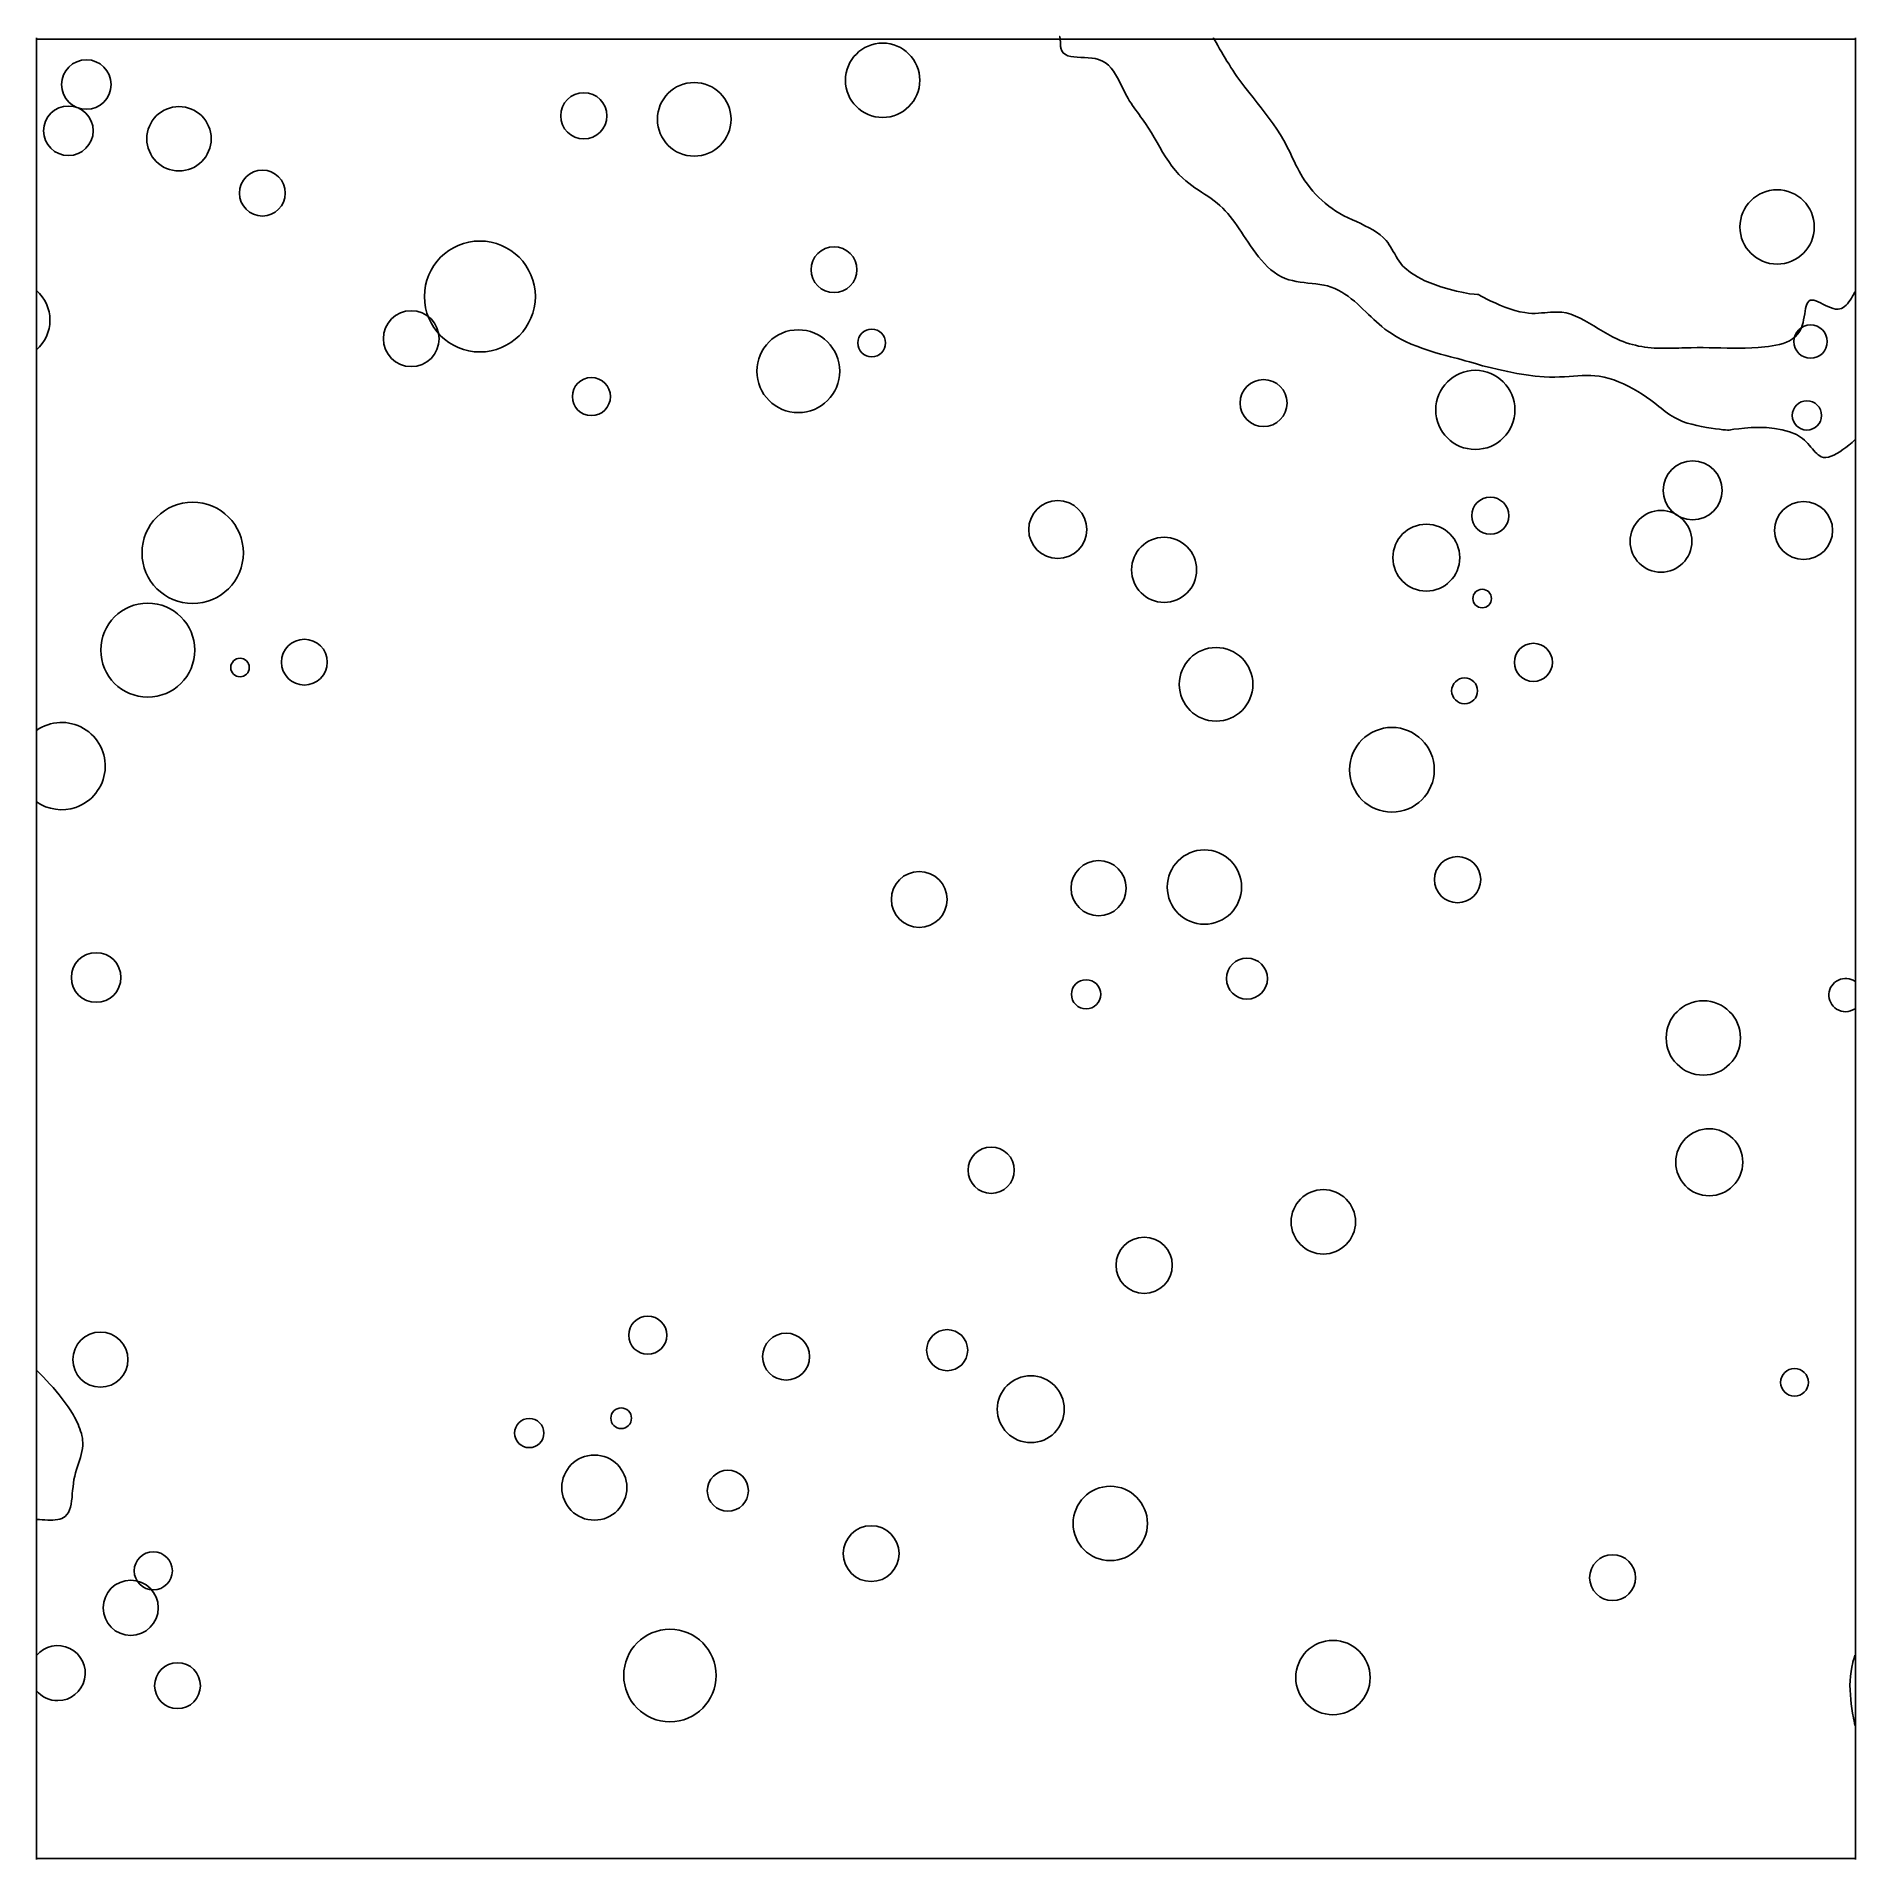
# Model space of a CAD drawing. Extents: x 6.066 to 7.049, y 7.546 to 8.532.
import ezdxf

# ---------------------------------------------------------------- set-up
doc = ezdxf.new("R2010")
doc.units = 0
doc.layers.add('LAYER1', color=7, linetype='CONTINUOUS')
doc.layers.add('LAYER12', color=5, linetype='CONTINUOUS')

msp = doc.modelspace()

# ---------------------------------------------------------------- linework, layer by layer
at = {"layer": 'LAYER1', "color": 7, "linetype": 'CONTINUOUS'}
for points in [[(6.6192, 8.5302), (6.6192, 8.5303), (6.6192, 8.5304), (6.6192, 8.5304), (6.6192, 8.5305), (6.6192, 8.5306), (6.6192, 8.5306), (6.6192, 8.5307), (6.6192, 8.5308), (6.6192, 8.5308), (6.6192, 8.5309), (6.6191, 8.5309), (6.6191, 8.531), (6.6191, 8.5313), (6.6191, 8.5315), (6.6191, 8.5316), (6.619, 8.5317), (6.619, 8.5317), (6.619, 8.5317), (6.6191, 8.5316), (6.6191, 8.5315), (6.6191, 8.5314), (6.6191, 8.5313), (6.6191, 8.5311), (6.6191, 8.531)], [(6.6191, 8.531), (6.6191, 8.531), (6.6191, 8.531), (6.6191, 8.531), (6.6191, 8.531), (6.6191, 8.531), (6.6191, 8.531), (6.6191, 8.531), (6.6191, 8.531), (6.6191, 8.531), (6.6191, 8.531), (6.6191, 8.531), (6.6191, 8.531), (6.6191, 8.531), (6.6191, 8.531), (6.6191, 8.531), (6.6191, 8.531), (6.6191, 8.531), (6.6191, 8.531), (6.6191, 8.531), (6.6191, 8.531), (6.6191, 8.531), (6.6191, 8.531), (6.6191, 8.531), (6.6191, 8.531)], [(7.049, 8.3136), (7.0474, 8.3122), (7.0457, 8.3108), (7.044, 8.3095), (7.0424, 8.3083), (7.0408, 8.3072), (7.0392, 8.3062), (7.0376, 8.3053), (7.0361, 8.3047), (7.0347, 8.3042), (7.0333, 8.3041), (7.032, 8.3041), (7.0307, 8.3045), (7.0299, 8.3049), (7.0291, 8.3055), (7.0283, 8.3062), (7.0275, 8.3069), (7.0268, 8.3078), (7.026, 8.3087), (7.0252, 8.3096), (7.0244, 8.3106), (7.0235, 8.3116), (7.0226, 8.3125), (7.0217, 8.3135), (7.0206, 8.3143), (7.0174, 8.3164), (7.0136, 8.318), (7.0096, 8.3191), (7.0054, 8.3198), (7.0011, 8.3202), (6.9969, 8.3203), (6.9929, 8.3202), (6.9893, 8.3199), (6.9861, 8.3196), (6.9835, 8.3193), (6.9817, 8.319), (6.9808, 8.3189), (6.9807, 8.3189), (6.9807, 8.3189), (6.9807, 8.3189), (6.9806, 8.3189), (6.9806, 8.3189), (6.9806, 8.3189), (6.9806, 8.3189), (6.9807, 8.3189), (6.9807, 8.3189), (6.9807, 8.3189), (6.9807, 8.3189), (6.9808, 8.3189), (6.9808, 8.3189), (6.9808, 8.3189), (6.9808, 8.3189), (6.9809, 8.3189), (6.9809, 8.3189), (6.9809, 8.3189), (6.9809, 8.3189), (6.9809, 8.3189), (6.9809, 8.3189), (6.9809, 8.3189), (6.9808, 8.3189), (6.9808, 8.3189), (6.9801, 8.3189), (6.979, 8.319), (6.9775, 8.3191), (6.9757, 8.3193), (6.9735, 8.3196), (6.9712, 8.3199), (6.9687, 8.3203), (6.966, 8.3208), (6.9634, 8.3214), (6.9607, 8.322), (6.9582, 8.3227), (6.9558, 8.3236), (6.9542, 8.3242), (6.9528, 8.3249), (6.9514, 8.3256), (6.9501, 8.3264), (6.9488, 8.3272), (6.9476, 8.3281), (6.9464, 8.3289), (6.9453, 8.3298), (6.9442, 8.3307), (6.943, 8.3316), (6.9419, 8.3325), (6.9408, 8.3334), (6.9386, 8.335), (6.9363, 8.3367), (6.9339, 8.3383), (6.9315, 8.3398), (6.929, 8.3412), (6.9264, 8.3426), (6.9238, 8.3438), (6.9212, 8.345), (6.9186, 8.346), (6.916, 8.3468), (6.9133, 8.3475), (6.9107, 8.348), (6.9084, 8.3482), (6.9062, 8.3484), (6.9039, 8.3484), (6.9015, 8.3484), (6.8992, 8.3482), (6.8968, 8.3481), (6.8944, 8.3479), (6.8919, 8.3477), (6.8893, 8.3476), (6.8866, 8.3475), (6.8838, 8.3475), (6.8809, 8.3476), (6.8761, 8.348), (6.8712, 8.3487), (6.8662, 8.3495), (6.8612, 8.3505), (6.8563, 8.3516), (6.8517, 8.3527), (6.8475, 8.3537), (6.8438, 8.3548), (6.8406, 8.3557), (6.8382, 8.3564), (6.8366, 8.3569), (6.836, 8.3571), (6.836, 8.3571), (6.836, 8.3571), (6.836, 8.3571), (6.836, 8.3571), (6.836, 8.3571), (6.836, 8.3571), (6.836, 8.3571), (6.836, 8.3571), (6.836, 8.3571), (6.836, 8.3571), (6.836, 8.3571), (6.836, 8.3571), (6.8354, 8.3572), (6.8342, 8.3575), (6.8325, 8.3579), (6.8303, 8.3585), (6.8277, 8.3592), (6.8249, 8.36), (6.8218, 8.3609), (6.8186, 8.3619), (6.8154, 8.363), (6.8121, 8.3642), (6.809, 8.3654), (6.806, 8.3667), (6.8038, 8.3678), (6.8018, 8.3689), (6.7999, 8.37), (6.7981, 8.3712), (6.7964, 8.3723), (6.7948, 8.3735), (6.7932, 8.3748), (6.7917, 8.3761), (6.7902, 8.3774), (6.7888, 8.3787), (6.7874, 8.3801), (6.7859, 8.3814), (6.7844, 8.3829), (6.7829, 8.3843), (6.7814, 8.3857), (6.7799, 8.3872), (6.7783, 8.3886), (6.7766, 8.3899), (6.7749, 8.3912), (6.7732, 8.3924), (6.7715, 8.3935), (6.7696, 8.3945), (6.7678, 8.3954), (6.7658, 8.3962), (6.7638, 8.3968), (6.7618, 8.3973), (6.7597, 8.3976), (6.7575, 8.3979), (6.7554, 8.3982), (6.7532, 8.3984), (6.7511, 8.3987), (6.749, 8.3989), (6.7469, 8.3993), (6.7448, 8.3997), (6.7428, 8.4002), (6.7409, 8.4009), (6.7388, 8.4018), (6.7369, 8.4029), (6.735, 8.4042), (6.7331, 8.4056), (6.7314, 8.4072), (6.7297, 8.4089), (6.7281, 8.4107), (6.7265, 8.4126), (6.725, 8.4145), (6.7236, 8.4165), (6.7222, 8.4185), (6.7208, 8.4205), (6.7196, 8.4223), (6.7184, 8.4241), (6.7172, 8.4259), (6.716, 8.4277), (6.7149, 8.4294), (6.7137, 8.4311), (6.7124, 8.4327), (6.7112, 8.4344), (6.7099, 8.4359), (6.7085, 8.4375), (6.7071, 8.4389), (6.7056, 8.4403), (6.7041, 8.4416), (6.7024, 8.4429), (6.7008, 8.4441), (6.6991, 8.4453), (6.6973, 8.4465), (6.6956, 8.4476), (6.6938, 8.4488), (6.6921, 8.4499), (6.6904, 8.4511), (6.6887, 8.4524), (6.6871, 8.4537), (6.6855, 8.455), (6.6834, 8.4571), (6.6815, 8.4593), (6.6796, 8.4616), (6.6779, 8.4641), (6.6762, 8.4666), (6.6746, 8.4691), (6.6731, 8.4718), (6.6716, 8.4744), (6.67, 8.477), (6.6685, 8.4796), (6.6669, 8.4822), (6.6653, 8.4847), (6.6645, 8.4859), (6.6636, 8.4871), (6.6627, 8.4883), (6.6619, 8.4895), (6.661, 8.4907), (6.6601, 8.4919), (6.6593, 8.4931), (6.6584, 8.4943), (6.6576, 8.4956), (6.6567, 8.4968), (6.656, 8.4981), (6.6552, 8.4995), (6.6542, 8.5014), (6.6532, 8.5034), (6.6522, 8.5054), (6.6512, 8.5074), (6.6502, 8.5093), (6.6491, 8.5112), (6.648, 8.513), (6.6467, 8.5146), (6.6453, 8.5161), (6.6437, 8.5174), (6.642, 8.5184), (6.64, 8.5192), (6.6382, 8.5197), (6.6364, 8.52), (6.6344, 8.5201), (6.6324, 8.5203), (6.6304, 8.5203), (6.6284, 8.5205), (6.6266, 8.5206), (6.6249, 8.5209), (6.6233, 8.5213), (6.622, 8.522), (6.6209, 8.5228), (6.6201, 8.524), (6.6199, 8.5244), (6.6197, 8.5248), (6.6196, 8.5253), (6.6195, 8.5258), (6.6194, 8.5263), (6.6194, 8.5268), (6.6193, 8.5274), (6.6193, 8.5279), (6.6193, 8.5285), (6.6193, 8.5291), (6.6192, 8.5296), (6.6192, 8.5302)], [(6.7021, 8.531), (6.7021, 8.531), (6.7021, 8.531), (6.7021, 8.531), (6.7021, 8.531), (6.7021, 8.531), (6.7021, 8.531), (6.7021, 8.531), (6.7021, 8.531), (6.7021, 8.531), (6.7021, 8.531), (6.7021, 8.531), (6.7021, 8.531), (6.7021, 8.531), (6.7021, 8.531), (6.7021, 8.531), (6.7021, 8.531), (6.7021, 8.531), (6.7021, 8.531), (6.7021, 8.531), (6.7021, 8.531), (6.7021, 8.531), (6.7021, 8.531), (6.7021, 8.531), (6.7021, 8.531)], [(6.7021, 8.531), (6.7021, 8.5309), (6.7021, 8.5308), (6.7022, 8.5308), (6.7022, 8.5307), (6.7023, 8.5306), (6.7023, 8.5306), (6.7023, 8.5305), (6.7024, 8.5305), (6.7024, 8.5304), (6.7024, 8.5303), (6.7025, 8.5303), (6.7025, 8.5302), (6.7026, 8.53), (6.7027, 8.5298), (6.7028, 8.5297), (6.7028, 8.5296), (6.7029, 8.5296), (6.7029, 8.5296), (6.7028, 8.5297), (6.7028, 8.5297), (6.7027, 8.5298), (6.7027, 8.53), (6.7026, 8.5301), (6.7025, 8.5302)], [(6.7025, 8.5302), (6.7035, 8.5285), (6.7045, 8.5268), (6.7054, 8.5251), (6.7064, 8.5234), (6.7074, 8.5217), (6.7084, 8.52), (6.7094, 8.5183), (6.7105, 8.5167), (6.7115, 8.515), (6.7126, 8.5134), (6.7137, 8.5117), (6.7148, 8.5101), (6.7169, 8.5072), (6.719, 8.5043), (6.7212, 8.5015), (6.7235, 8.4987), (6.7257, 8.4959), (6.7279, 8.4931), (6.7301, 8.4903), (6.7323, 8.4874), (6.7344, 8.4845), (6.7364, 8.4816), (6.7383, 8.4786), (6.7401, 8.4755), (6.741, 8.4739), (6.7418, 8.4722), (6.7426, 8.4706), (6.7435, 8.4689), (6.7443, 8.4672), (6.7451, 8.4656), (6.7459, 8.4639), (6.7467, 8.4622), (6.7475, 8.4606), (6.7484, 8.4589), (6.7493, 8.4573), (6.7503, 8.4557), (6.7515, 8.4537), (6.7529, 8.4518), (6.7543, 8.4499), (6.7558, 8.4481), (6.7573, 8.4464), (6.759, 8.4447), (6.7607, 8.4431), (6.7625, 8.4415), (6.7644, 8.44), (6.7663, 8.4386), (6.7683, 8.4373), (6.7704, 8.436), (6.7726, 8.4348), (6.7749, 8.4337), (6.7772, 8.4326), (6.7795, 8.4316), (6.7817, 8.4305), (6.784, 8.4294), (6.7862, 8.4283), (6.7883, 8.4272), (6.7903, 8.4259), (6.7922, 8.4245), (6.7939, 8.423), (6.7954, 8.4214), (6.7963, 8.4203), (6.7971, 8.4191), (6.7979, 8.4179), (6.7986, 8.4167), (6.7993, 8.4154), (6.8001, 8.4141), (6.8008, 8.4128), (6.8016, 8.4115), (6.8025, 8.4102), (6.8034, 8.409), (6.8044, 8.4077), (6.8056, 8.4066), (6.8087, 8.404), (6.8124, 8.4017), (6.8164, 8.3996), (6.8208, 8.3979), (6.8251, 8.3963), (6.8295, 8.3951), (6.8336, 8.394), (6.8373, 8.3932), (6.8405, 8.3926), (6.8431, 8.3923), (6.8448, 8.3921), (6.8455, 8.3921), (6.8456, 8.3921), (6.8456, 8.3921), (6.8456, 8.3921), (6.8455, 8.3921), (6.8455, 8.3921), (6.8455, 8.3921), (6.8455, 8.3921), (6.8455, 8.3921), (6.8455, 8.3921), (6.8455, 8.3921), (6.8455, 8.3921), (6.8455, 8.3921), (6.846, 8.3918), (6.8469, 8.3912), (6.8483, 8.3905), (6.85, 8.3896), (6.8521, 8.3886), (6.8544, 8.3876), (6.8569, 8.3865), (6.8596, 8.3854), (6.8623, 8.3845), (6.8651, 8.3836), (6.8678, 8.3829), (6.8705, 8.3824), (6.8725, 8.3821), (6.8743, 8.382), (6.8761, 8.382), (6.8779, 8.3821), (6.8795, 8.3822), (6.8812, 8.3823), (6.8828, 8.3824), (6.8844, 8.3826), (6.8859, 8.3827), (6.8874, 8.3827), (6.889, 8.3827), (6.8905, 8.3826), (6.8929, 8.3822), (6.8954, 8.3815), (6.8979, 8.3805), (6.9004, 8.3794), (6.9028, 8.3781), (6.9053, 8.3767), (6.9078, 8.3752), (6.9103, 8.3737), (6.9128, 8.3721), (6.9153, 8.3707), (6.9179, 8.3693), (6.9205, 8.368), (6.9221, 8.3673), (6.9237, 8.3667), (6.9253, 8.3661), (6.927, 8.3656), (6.9286, 8.3651), (6.9303, 8.3647), (6.932, 8.3643), (6.9337, 8.364), (6.9353, 8.3637), (6.937, 8.3635), (6.9387, 8.3634), (6.9404, 8.3632), (6.9421, 8.3631), (6.9438, 8.3631), (6.9454, 8.3631), (6.9471, 8.3631), (6.9488, 8.3631), (6.9504, 8.3631), (6.9521, 8.3632), (6.9538, 8.3632), (6.9554, 8.3633), (6.9571, 8.3634), (6.9587, 8.3634), (6.9604, 8.3634), (6.9636, 8.3635), (6.9669, 8.3635), (6.9701, 8.3634), (6.9733, 8.3634), (6.9765, 8.3633), (6.9798, 8.3632), (6.9831, 8.3632), (6.9864, 8.3632), (6.9897, 8.3632), (6.9932, 8.3634), (6.9966, 8.3636), (7.0002, 8.3639), (7.0022, 8.3641), (7.0042, 8.3644), (7.0062, 8.3648), (7.0082, 8.3652), (7.0101, 8.3657), (7.0119, 8.3664), (7.0136, 8.3672), (7.0152, 8.3682), (7.0167, 8.3693), (7.018, 8.3707), (7.0191, 8.3723), (7.02, 8.3741), (7.0205, 8.3755), (7.0209, 8.377), (7.0212, 8.3785), (7.0215, 8.3801), (7.0218, 8.3817), (7.022, 8.3832), (7.0223, 8.3846), (7.0226, 8.3859), (7.023, 8.387), (7.0235, 8.3879), (7.0241, 8.3886), (7.0248, 8.3891), (7.0257, 8.3892), (7.0267, 8.3891), (7.0278, 8.3888), (7.029, 8.3883), (7.0303, 8.3877), (7.0317, 8.387), (7.033, 8.3863), (7.0344, 8.3857), (7.0358, 8.3851), (7.0372, 8.3846), (7.0385, 8.3843), (7.0398, 8.3842), (7.0408, 8.3844), (7.0417, 8.3847), (7.0426, 8.3851), (7.0434, 8.3857), (7.0442, 8.3864), (7.045, 8.3872), (7.0457, 8.3882), (7.0464, 8.3892), (7.0471, 8.3902), (7.0477, 8.3913), (7.0484, 8.3924), (7.049, 8.3936)], [(6.0657, 7.7299), (6.0672, 7.7298), (6.0687, 7.7297), (6.0702, 7.7296), (6.0717, 7.7295), (6.0731, 7.7295), (6.0745, 7.7295), (6.0758, 7.7296), (6.0771, 7.7298), (6.0783, 7.73), (6.0793, 7.7304), (6.0803, 7.7309), (6.0812, 7.7315), (6.0821, 7.7325), (6.0829, 7.7336), (6.0835, 7.735), (6.084, 7.7365), (6.0844, 7.7382), (6.0846, 7.7399), (6.0849, 7.7418), (6.085, 7.7437), (6.0852, 7.7456), (6.0854, 7.7476), (6.0856, 7.7495), (6.0859, 7.7514), (6.0863, 7.7533), (6.0868, 7.7551), (6.0873, 7.7568), (6.0878, 7.7585), (6.0884, 7.7602), (6.0889, 7.7618), (6.0894, 7.7634), (6.0898, 7.765), (6.0902, 7.7666), (6.0905, 7.7682), (6.0907, 7.7698), (6.0907, 7.7714), (6.0906, 7.7726), (6.0905, 7.7739), (6.0902, 7.7752), (6.0899, 7.7764), (6.0895, 7.7777), (6.0891, 7.7789), (6.0886, 7.7802), (6.0881, 7.7814), (6.0875, 7.7827), (6.0869, 7.7839), (6.0862, 7.7851), (6.0856, 7.7863), (6.0842, 7.7886), (6.0827, 7.7908), (6.0812, 7.793), (6.0796, 7.7951), (6.0779, 7.7972), (6.0763, 7.7992), (6.0746, 7.8012), (6.0728, 7.8031), (6.071, 7.805), (6.0693, 7.8069), (6.0675, 7.8088), (6.0657, 7.8106)], [(7.049, 7.6184), (7.049, 7.6188), (7.0489, 7.6191), (7.0488, 7.6195), (7.0487, 7.6198), (7.0487, 7.6202), (7.0486, 7.6205), (7.0485, 7.6209), (7.0485, 7.6212), (7.0484, 7.6216), (7.0483, 7.6219), (7.0482, 7.6223), (7.0482, 7.6226), (7.0477, 7.6251), (7.0473, 7.6276), (7.047, 7.6301), (7.0467, 7.6326), (7.0465, 7.6351), (7.0464, 7.6376), (7.0463, 7.6402), (7.0464, 7.6427), (7.0466, 7.6452), (7.0469, 7.6476), (7.0473, 7.6501), (7.0479, 7.6525), (7.0479, 7.6529), (7.048, 7.6532), (7.0481, 7.6535), (7.0482, 7.6539), (7.0483, 7.6542), (7.0484, 7.6545), (7.0485, 7.6549), (7.0486, 7.6552), (7.0487, 7.6555), (7.0488, 7.6559), (7.0489, 7.6562), (7.049, 7.6565)], [(7.049, 7.6565), (7.049, 7.6565), (7.049, 7.6565), (7.049, 7.6565), (7.049, 7.6565), (7.049, 7.6565), (7.049, 7.6565), (7.049, 7.6565), (7.049, 7.6565), (7.049, 7.6565), (7.049, 7.6565), (7.049, 7.6565), (7.049, 7.6565), (7.049, 7.6565), (7.049, 7.6565), (7.049, 7.6565), (7.049, 7.6565), (7.049, 7.6565), (7.049, 7.6565), (7.049, 7.6565), (7.049, 7.6565), (7.049, 7.6565), (7.049, 7.6565), (7.049, 7.6565), (7.049, 7.6565)], [(7.049, 7.6565), (7.049, 7.6565), (7.049, 7.6565), (7.049, 7.6565), (7.049, 7.6565), (7.049, 7.6565), (7.049, 7.6565), (7.049, 7.6565), (7.049, 7.6565), (7.049, 7.6565), (7.049, 7.6565), (7.049, 7.6565), (7.049, 7.6565), (7.049, 7.6565), (7.049, 7.6565), (7.049, 7.6565), (7.049, 7.6565), (7.049, 7.6565), (7.049, 7.6565), (7.049, 7.6565), (7.049, 7.6565), (7.049, 7.6565), (7.049, 7.6565), (7.049, 7.6565), (7.049, 7.6565)], [(7.049, 7.6184), (7.049, 7.6184), (7.049, 7.6184), (7.049, 7.6184), (7.049, 7.6184), (7.049, 7.6184), (7.049, 7.6184), (7.049, 7.6184), (7.049, 7.6184), (7.049, 7.6184), (7.049, 7.6184), (7.049, 7.6184), (7.049, 7.6184), (7.049, 7.6187), (7.049, 7.619), (7.049, 7.6191), (7.049, 7.6192), (7.049, 7.6193), (7.049, 7.6192), (7.049, 7.6192), (7.049, 7.6191), (7.049, 7.6189), (7.049, 7.6188), (7.049, 7.6186), (7.049, 7.6184)], [(7.049, 7.6184), (7.049, 7.6184), (7.049, 7.6184), (7.049, 7.6184), (7.049, 7.6184), (7.049, 7.6184), (7.049, 7.6184), (7.049, 7.6184), (7.049, 7.6184), (7.049, 7.6184), (7.049, 7.6184), (7.049, 7.6184), (7.049, 7.6184), (7.049, 7.6184), (7.049, 7.6184), (7.049, 7.6184), (7.049, 7.6184), (7.049, 7.6184), (7.049, 7.6184), (7.049, 7.6184), (7.049, 7.6184), (7.049, 7.6184), (7.049, 7.6184), (7.049, 7.6184), (7.049, 7.6184)]]:
    msp.add_lwpolyline(points, dxfattribs=at)
for centre, radius in [((6.5232, 8.508), 0.0201), ((6.0926, 8.5057), 0.0134), ((6.4213, 8.4869), 0.0199), ((6.3616, 8.4888), 0.0125), ((6.0829, 8.4807), 0.0134), ((6.1427, 8.4764), 0.0174), ((6.1878, 8.447), 0.0124), ((7.0069, 8.4287), 0.0201), ((6.3054, 8.3911), 0.03), ((6.4969, 8.4056), 0.0124), ((6.2683, 8.3683), 0.0151), ((6.4776, 8.3507), 0.0224), ((6.5173, 8.366), 0.0075), ((7.025, 8.3667), 0.009), ((6.8437, 8.3298), 0.0214), ((6.3657, 8.337), 0.0103), ((6.7292, 8.3335), 0.0127), ((7.023, 8.3268), 0.0079), ((6.9612, 8.2863), 0.0159), ((6.1501, 8.2525), 0.0274), ((6.6179, 8.2651), 0.0157), ((6.8518, 8.2726), 0.01), ((7.0212, 8.2646), 0.0157), ((6.9441, 8.2587), 0.0167), ((6.6754, 8.2433), 0.0176), ((6.8172, 8.2499), 0.0181), ((6.8474, 8.2278), 0.005), ((6.1258, 8.1999), 0.0254), ((6.2105, 8.1934), 0.0124), ((6.7035, 8.1814), 0.0199), ((6.8751, 8.1933), 0.0103), ((6.1757, 8.1905), 0.005), ((6.8379, 8.1779), 0.007), ((6.7986, 8.1352), 0.0229), ((6.64, 8.0712), 0.0149), ((6.6972, 8.0718), 0.0201), ((6.8341, 8.0758), 0.0125), ((6.543, 8.0651), 0.0151), ((6.0979, 8.0229), 0.0134), ((6.7202, 8.0223), 0.0111), ((6.6332, 8.0138), 0.0079), ((6.967, 7.9902), 0.0201), ((6.9702, 7.923), 0.0181), ((6.5819, 7.9187), 0.0125), ((6.7615, 7.8908), 0.0174), ((6.6646, 7.8673), 0.0152), ((6.3962, 7.8295), 0.0103), ((6.1002, 7.8163), 0.0149), ((6.471, 7.8179), 0.0127), ((6.5581, 7.8214), 0.0111), ((6.6033, 7.7895), 0.0181), ((7.0163, 7.804), 0.0075), ((6.3818, 7.7846), 0.0056), ((6.3321, 7.7766), 0.0079), ((6.3673, 7.7471), 0.0176), ((6.4395, 7.7454), 0.0111), ((6.6463, 7.7277), 0.0201), ((6.517, 7.7114), 0.0151), ((6.1288, 7.7021), 0.0103), ((6.9179, 7.6984), 0.0124), ((6.1166, 7.6821), 0.0149), ((6.4082, 7.6455), 0.025), ((6.7667, 7.6444), 0.0201), ((6.1419, 7.64), 0.0124)]:
    msp.add_circle(centre, radius, dxfattribs=at)
for centre, radius, start, end in [((6.0516, 8.3783), 0.0213, -48.8317, 48.8317), ((6.0792, 8.1372), 0.0236, -70.9278, 125.0208), ((6.0792, 8.1372), 0.0236, -125.0212, -70.9285), ((7.0439, 8.0134), 0.009, 54.9407, -123.0119), ((7.0439, 8.0134), 0.009, -123.0111, -54.9477), ((6.0771, 7.6468), 0.0149, -89.3651, 140.2546), ((6.0771, 7.6468), 0.0149, -140.256, -89.3651)]:
    msp.add_arc(centre, radius, start, end, dxfattribs=at)
at = {"layer": 'LAYER12', "color": 5, "linetype": 'CONTINUOUS'}
for points in [[(6.0657, 8.531), (6.0657, 8.5302)], [(6.0657, 8.5302), (6.0657, 8.531)], [(6.0657, 8.531), (6.0657, 7.548)], [(6.0657, 8.5302), (7.049, 8.5302)], [(7.0493, 8.5302), (7.0493, 8.531)], [(7.0493, 7.548), (7.0493, 8.5302)], [(6.0657, 7.548), (6.0657, 7.546)], [(7.049, 7.5465), (6.0657, 7.5465)], [(7.0493, 7.546), (7.0493, 7.548)]]:
    msp.add_lwpolyline(points, dxfattribs=at)

doc.saveas('drawing.dxf')
